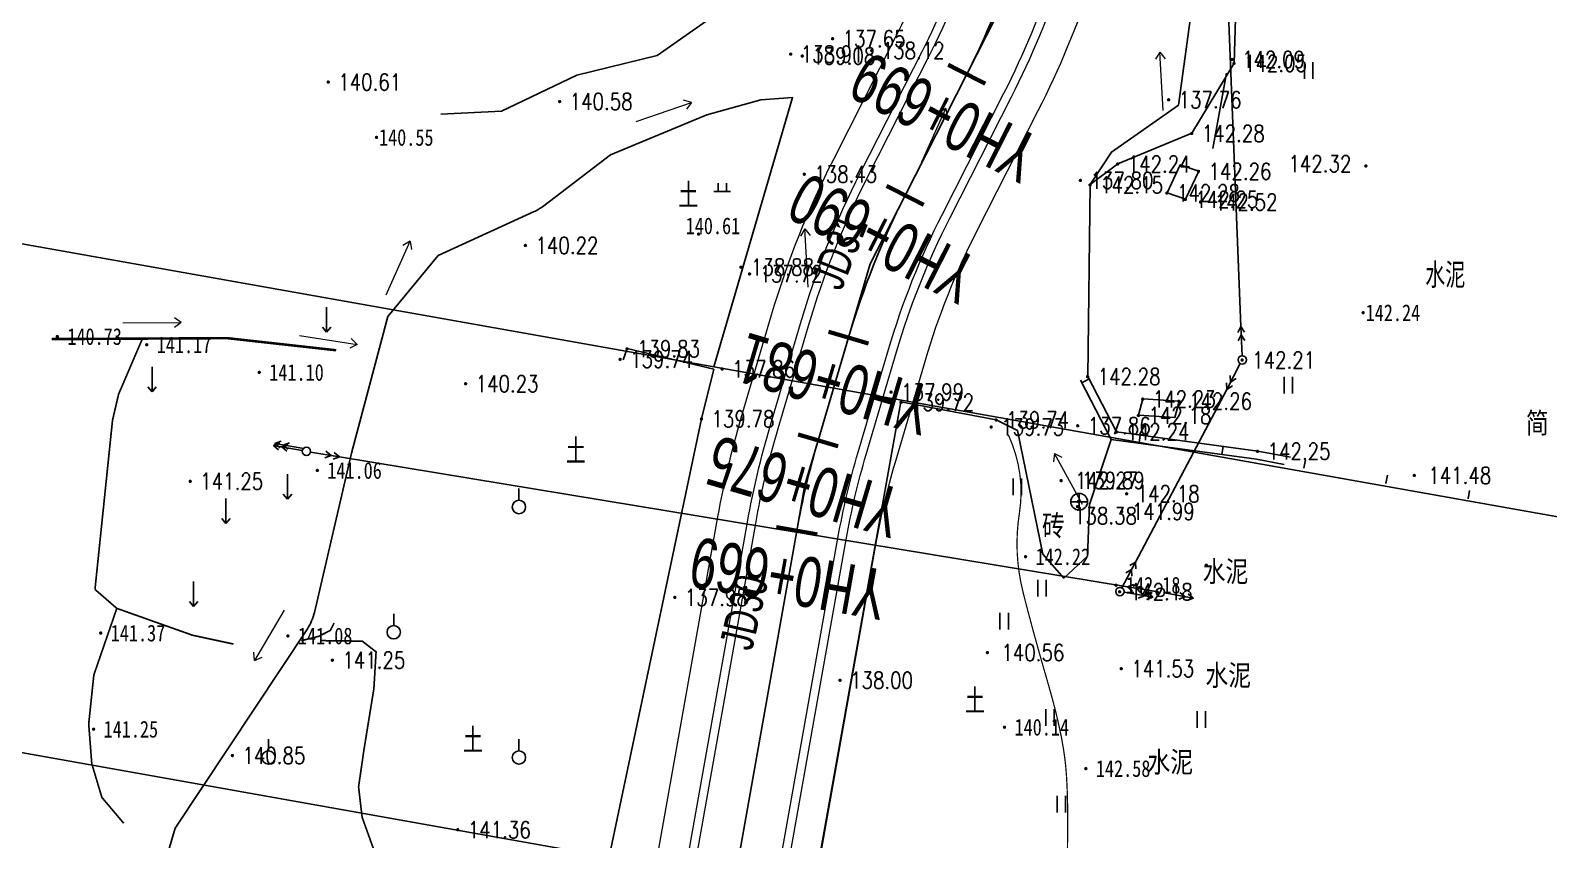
# Model space of a CAD drawing. Extents: x 529262 to 576451, y 2694391 to 2717535.
# Drawn here: x 562879.3 to 562970.2, y 2709711.2 to 2709759.7 of the extents above; entities that cross this region are included whole.
import ezdxf
from ezdxf.enums import TextEntityAlignment as Align
from ezdxf.xclip import XClip

# ---------------------------------------------------------------- set-up
doc = ezdxf.new("R2010")
doc.units = 0
doc.header["$XCLIPFRAME"] = 0
doc.linetypes.add('DASHED', pattern=[19.049999999999997, 12.7, -6.35])
for name, color, linetype in [('COMPONENT', 8, 'Continuous'), ('DGX', 8, 'Continuous'), ('DLSS', 4, 'Continuous'), ('DMTZ', 8, 'Continuous'), ('GCD', 8, 'Continuous'), ('GXYZ', 8, 'Continuous'), ('JMD', 8, 'Continuous'), ('PP-COM', 7, 'Continuous'), ('RD-中线', 40, 'Continuous'), ('RD-红线', 7, 'Continuous'), ('ZBTZ', 8, 'Continuous'), ('交点标注', 3, 'Continuous'), ('桩号标注_YH', 2, 'Continuous'), ('道路中线_04护管挡墙', 7, 'Continuous')]:
    doc.layers.add(name, color=color, linetype=linetype)
doc.layers.add('SXSS', color=5, linetype='Continuous', lineweight=0)
doc.styles.add('EICAD', font='fsdb_e.shx', dxfattribs={"width": 0.707, "height": 2, "bigfont": 'tjhzf.shx'})
doc.styles.add('HZ', font='rs.shx', dxfattribs={"width": 0.8, "bigfont": 'hztxt.shx'})
doc.styles.add('JieTuHzTxt', font='smsim.shx', dxfattribs={"width": 0.7, "bigfont": 'smfs.shx'})
doc.styles.add('宋体', font='', dxfattribs={"width": 0.75})
doc.styles.get('宋体').set_extended_font_data('SimSun')
doc.linetypes.add('10421', pattern='A,2,[150,AAA.SHX,S=0.5,R=0,X=0,Y=0.5],1e-11', length=2.00000000001)
doc.linetypes.add('10422', pattern='A,0.75,[150,AAA.SHX,S=0.5,R=0,X=0,Y=0.5],1.5,[177,AAA.SHX,S=1,R=0,X=0,Y=0.4],0.75', length=3)

# ---------------------------------------------------------------- blocks, each defined once
blk = doc.blocks.new('A$C19FD0107')
at = {"layer": 'RD-中线', "color": 8, "linetype": 'Continuous'}
blk.add_lwpolyline([(-5280.165939964354, 15276.45972772036), (-7574.884956896305, 15234.77455975907, -0.04854962905347584), (-7632.826880350709, 15239.35331920953), (-9762.365544110537, 15617.81237432128)], format="xyb", dxfattribs=at)
at = {"layer": 'RD-红线', "color": 8, "linetype": 'Continuous', "flags": 128}
blk.add_lwpolyline([(-8162.672360666096, 15363.98689791979), (-7932.711358837783, 15323.118504602)], dxfattribs=at)
blk = doc.blocks.new('GC200')
at = {"linetype": 'Continuous', "const_width": 0.2, "flags": 128}
blk.add_lwpolyline([(-0.1, 0, 1), (0.1, 0, 1)], format="xyb", close=True, dxfattribs=at)
blk = doc.blocks.new('gc170')
at = {"color": 8, "linetype": 'Continuous'}
blk.add_circle((0, 0), 0.5, dxfattribs=at)
blk = doc.blocks.new('gc013a')
at = {"linetype": 'Continuous'}
blk.add_line((0.5, 0), (4, 0), dxfattribs=at)
at = {"linetype": 'Continuous', "flags": 128}
for points in [[(2.307212344848719, -0.4000565770862801), (3, 0), (2.307212344848719, 0.4000565770862801)], [(3.307212344848719, -0.4000565770862801), (4, 0), (3.307212344848719, 0.4000565770862801)]]:
    blk.add_lwpolyline(points, dxfattribs=at)
blk = doc.blocks.new('gc086')
at = {"color": 8}
for p, q in [((0, 0), (7, 0)), ((7, 0), (6.180847955711008, 0.573576436351046)), ((7, 0), (6.180847955711008, -0.5735764363510459))]:
    blk.add_line(p, q, dxfattribs=at)
blk = doc.blocks.new('gc121')
at = {"color": 8}
for p, q in [((-0.5, -1), (-0.5, 1)), ((0.5, -1), (0.5, 1))]:
    blk.add_line(p, q, dxfattribs=at)
blk = doc.blocks.new('gc120')
at = {"color": 8}
for p, q in [((0, 0), (0, 3)), ((-0.5, 0.6), (0, 0)), ((0, 0), (0.5, 0.6))]:
    blk.add_line(p, q, dxfattribs=at)
blk = doc.blocks.new('gc119')
at = {"color": 8}
for p, q in [((-1, 0), (1, 0)), ((-0.5, 1), (-0.5, 0)), ((0.5, 1), (0.5, 0))]:
    blk.add_line(p, q, dxfattribs=at)
blk = doc.blocks.new('gc125')
at = {"color": 8}
blk.add_line((0, 0.8), (0, 2.2), dxfattribs=at)
blk.add_circle((0, 0), 0.8, dxfattribs=at)
blk = doc.blocks.new('gcbj0102')
for p, q in [((-1, 0), (1, 0)), ((-8.881784197001252e-16, -1), (-8.881784197001252e-16, 1))]:
    blk.add_line(p, q)
blk.add_circle((0, 0), 1)

msp = doc.modelspace()

# ---------------------------------------------------------------- linework, layer by layer
at = {"layer": 'DGX', "linetype": 'Continuous', "const_width": 0.075, "flags": 128}
msp.add_lwpolyline([(562941.3909640062, 2709710.662986833), (562941.4036249939, 2709711.531310192), (562941.4072921391, 2709712.342457187), (562941.4019654418, 2709713.096427818), (562941.387644902, 2709713.793222084), (562941.3643305198, 2709714.432839987), (562941.3320222951, 2709715.015281525), (562941.2907202278, 2709715.5405467), (562941.2339286138, 2709716.053790855), (562941.1551517488, 2709716.600169335), (562941.0543896328, 2709717.179682142), (562940.9316422658, 2709717.792329274), (562940.7869096476, 2709718.438110731), (562940.6201917786, 2709719.117026514), (562940.4314886584, 2709719.829076623), (562940.2208002874, 2709720.574261058), (562940.003641643, 2709721.325415925), (562939.795527703, 2709722.055377331), (562939.5964584673, 2709722.764145277), (562939.4064339361, 2709723.451719764), (562939.2254541093, 2709724.118100789), (562939.0535189869, 2709724.763288355), (562938.8906285688, 2709725.38728246), (562938.7367828552, 2709725.990083104), (562938.6026481377, 2709726.582577474), (562938.4988907082, 2709727.175652756), (562938.4255105664, 2709727.769308948), (562938.3825077127, 2709728.363546052), (562938.3698821467, 2709728.958364067), (562938.3876338686, 2709729.553762992), (562938.4357628784, 2709730.149742829), (562938.514269176, 2709730.746303577), (562938.585919558, 2709731.341731023), (562938.6134808207, 2709731.934310952), (562938.5969529639, 2709732.524043364), (562938.5363359879, 2709733.11092826), (562938.4316298924, 2709733.694965639), (562938.2828346777, 2709734.276155502), (562938.0899503436, 2709734.854497848), (562937.8529768902, 2709735.429992678)], dxfattribs=at)
at = {"layer": 'DMTZ', "linetype": '10421', "flags": 128}
for points in [[(562942.7476518778, 2709750.41338634), (562944.0329755638, 2709752.35836809), (562948.0343644858, 2709755.180728812), (562949.3846227027, 2709764.973258066), (562947.5466272149, 2709774.797616151), (562944.706294605, 2709780.970727671), (562949.4115797424, 2709802.79199328), (562949.2035421734, 2709813.163575003), (562952.9753014162, 2709826.333967596), (562955.1466398342, 2709836.789297683), (562953.5372220542, 2709849.160053465), (562944.6612874328, 2709881.7161453)], [(562942.7476518778, 2709750.41338634), (562944.409, 2709751.664), (562948.845, 2709753.492), (562951.375, 2709757.691), (562951.5873496911, 2709765.03523827), (562950.103, 2709774.322), (562947.8126352106, 2709781.144125744), (562952.418, 2709802.502), (562952.212, 2709812.772), (562955.89, 2709825.615), (562958.1868391514, 2709836.674635516), (562956.4744988444, 2709849.836503129), (562950.754, 2709866.908)], [(562942.609, 2709738.931), (562942.7476518778, 2709750.41338634)], [(562937.132, 2709736.339), (562938.4036132556, 2709735.685378921), (562939.9225299502, 2709728.293897599), (562941.165580753, 2709726.849247559), (562942.5842736034, 2709728.158884741), (562942.712411412, 2709731.255445387), (562944.0110207155, 2709735.157699173)]]:
    msp.add_lwpolyline(points, dxfattribs=at)
at = {"layer": 'DMTZ', "linetype": '10421'}
msp.add_lwpolyline([(562916.9936842546, 2709782.498847544), (562918.6512096684, 2709782.035082808), (562919.2199705417, 2709765.513377042), (562919.7572504448, 2709760.209174126), (562916.8163236134, 2709758.152045408), (562912.0128144324, 2709756.976545376), (562907.5034031585, 2709754.821458322), (562903.866759655, 2709754.627647329)], dxfattribs=at)
at = {"layer": 'DMTZ', "linetype": '10421', "elevation": 139.164}
msp.add_lwpolyline([(562950.0880161637, 2709752.568038125), (562950.9106494416, 2709757.090038124)], dxfattribs=at)
at = {"layer": 'DMTZ', "linetype": '10421'}
msp.add_lwpolyline([(562909.046, 2709680.6), (562896.8660930812, 2709682.396769651), (562893.0409216213, 2709684.012985004), (562888.9966497782, 2709693.173245685), (562887.3136286639, 2709698.606667005), (562886.2016041761, 2709705.891233198), (562887.9628682011, 2709711.875116342), (562895.8840883861, 2709723.815258215, 0.08969424013149743), (562896.3065988859, 2709724.795847523), (562898.519060154, 2709734.334108064), (562900.6931633034, 2709742.512936066), (562903.7147896717, 2709746.179341666), (562909.4559807297, 2709748.798386273, 0.05623328806328825), (562910.0328222268, 2709749.144423799), (562914.0285882335, 2709752.198966376), (562919.8091321149, 2709754.598341412), (562923.030200464, 2709755.483482377), (562924.9365993639, 2709755.626333475), (562920.2239292422, 2709739.500430756)], format="xyb", dxfattribs=at)
at = {"layer": 'DMTZ', "linetype": '10422', "flags": 128}
for points in [[(562914.7967439365, 2709739.925016977), (562915.034, 2709740.595), (562920.214, 2709739.36), (562919.49, 2709736.396), (562913.2009999999, 2709706.567)], [(562925.4954946556, 2709704.40971151), (562925.821, 2709706.113), (562931.4196961627, 2709737.410213881), (562937.132, 2709736.339), (562937.132, 2709736.339)]]:
    msp.add_lwpolyline(points, dxfattribs=at)
at = {"layer": 'GXYZ', "linetype": 'Continuous'}
for p, q in [((562950.200251945, 2709781.63600705), (562951.7791015949, 2709741.915044023)), ((562950.9244533249, 2709738.148151089), (562945.465551117, 2709727.81297261)), ((562944.9843250023, 2709726.330600188), (562897.797973881, 2709734.115476061))]:
    msp.add_line(p, q, dxfattribs=at)
at = {"layer": 'JMD', "linetype": 'Continuous'}
for p, q in [((562942.6856630933, 2709738.783847724), (562942.2422323298, 2709738.552830067)), ((562945.7520547027, 2709735.423949545), (562945.6842181551, 2709734.928572716)), ((562950.7058229937, 2709734.745584069), (562950.637986446, 2709734.25020724)), ((562955.6373673978, 2709733.92960229), (562955.545823751, 2709733.43805396)), ((562960.5528506979, 2709733.014165822), (562960.4613070511, 2709732.522617492)), ((562965.468333998, 2709732.098729354), (562965.3767903512, 2709731.607181024)), ((562939.8866494417, 2709728.369038125), (562939.8297271862, 2709728.6124716)), ((562944.0186494417, 2709715.384038124), (562944.0085071761, 2709715.13424394))]:
    msp.add_line(p, q, dxfattribs=at)
at = {"layer": 'JMD', "linetype": 'Continuous', "flags": 128}
for points in [[(562949.248, 2709751.224), (562948.459, 2709749.544), (562947.359, 2709749.929), (562948.148, 2709751.609)], [(562945.653, 2709736.606), (562945.91, 2709737.584), (562948.082, 2709737.456), (562947.8250000001, 2709736.478)]]:
    msp.add_lwpolyline(points, close=True, dxfattribs=at)
for points in [[(562954.7375736148, 2709734.097175648), (562952.784, 2709734.461), (562944.335, 2709735.618), (562942.609, 2709738.931)], [(562954.3640728793, 2709733.658137678), (562952.7042639203, 2709733.967252684), (562944.0110207155, 2709735.157699173), (562942.1655692365, 2709738.699982343)]]:
    msp.add_lwpolyline(points, dxfattribs=at)
at = {"layer": 'SXSS', "linetype": 'Continuous', "lineweight": 53, "const_width": 0.15, "flags": 128}
msp.add_lwpolyline([(562880.5687853205, 2709741.164362727), (562891.0921102897, 2709741.219986204), (562897.6066566999, 2709740.496564957)], dxfattribs=at)
at = {"layer": 'ZBTZ', "linetype": 'Continuous', "const_width": 0.1, "flags": 128}
for points in [[(562885.9886494417, 2709741.151038125), (562884.5806494417, 2709737.867038125), (562884.2163246077, 2709736.304941317), (562883.1656494417, 2709726.174038125)], [(562883.1656494417, 2709726.174038125), (562884.4736494417, 2709725.039038124), (562889.0056494417, 2709723.430038125), (562891.4643500932, 2709722.901226676)], [(562884.4736494417, 2709725.039038124), (562883.098275639, 2709721.052723897), (562882.7906494417, 2709718.120038125), (562882.9736647173, 2709715.743786955), (562883.5776494417, 2709713.720038124), (562884.8860037067, 2709712.171126716)], [(562895.5176992969, 2709723.102383122), (562896.5738055825, 2709723.368397344), (562897.2636494417, 2709723.721038125), (562897.4826494417, 2709724.160038124)], [(562887.3873834739, 2709709.857580265), (562888.4906494417, 2709709.073038124), (562891.3266083079, 2709708.309993444), (562894.0526494418, 2709707.957038125), (562896.4254036385, 2709707.952214429), (562900.3086494417, 2709708.427038125), (562900.1181683335, 2709709.868061167), (562899.1603273423, 2709712.52990241), (562898.9486494417, 2709714.347038125), (562899.2708225562, 2709716.573116513), (562899.8656494417, 2709720.236038125), (562899.9966494417, 2709722.433038125), (562899.1682236481, 2709723.075405249), (562896.7306494417, 2709723.108038125)]]:
    msp.add_lwpolyline(points, dxfattribs=at)
at = {"layer": '交点标注', "linetype": 'DASHED'}
for p, q in [((562935.3630529633, 2709757.023720109), (562938.8639789651, 2709763.90303474)), ((562929.5839094075, 2709745.667711215), (562931.6722743035, 2709749.771345275)), ((562928.2801127712, 2709741.251695502), (562929.5839094075, 2709745.667711215)), ((562925.6749796442, 2709732.427996695), (562926.4636423177, 2709735.09923135)), ((562925.1878753469, 2709729.685696056), (562925.6749796442, 2709732.427996695))]:
    msp.add_line(p, q, dxfattribs=at)
at = {"layer": '桩号标注_YH', "const_width": 0.25}
for points in [[(562934.2490158945, 2709757.590660503), (562936.4770900321, 2709756.456779716)], [(562930.5582372348, 2709750.338285669), (562932.7863113724, 2709749.204404882)], [(562927.0812716645, 2709741.605644652), (562929.4789538786, 2709740.897746354)], [(562925.2648012106, 2709735.453180499), (562927.6624834248, 2709734.745282202)], [(562923.9571400654, 2709729.904306822), (562926.4186106281, 2709729.467085289)]]:
    msp.add_lwpolyline(points, dxfattribs=at)
at = {"layer": '道路中线_04护管挡墙', "color": 8, "lineweight": 0}
for points in [[(562913.6839536919, 2709623.628851299), (562911.1895359388, 2709647.084582118, -0.1147846690160197), (562913.8224113641, 2709668.44843381), (562918.1104987457, 2709680.152427273, 0.04387757647927145), (562920.5057785258, 2709689.031606176), (562927.6493459095, 2709729.248474522, -0.0278306862608723), (562928.861324532, 2709734.391333053), (562930.6777949857, 2709740.543797205, -0.04594742315543261), (562933.9003484412, 2709748.637464489), (562937.5911271009, 2709755.889839323, 0.07673451960091723), (562942.5936176289, 2709771.10867476), (562948.8916238825, 2709809.069748248, 0.01154170816731422), (562949.2329818581, 2709811.469022353), (562951.5514702167, 2709830.985111705, 0.1053914933520795), (562949.545677693, 2709852.782101723), (562945.2809624667, 2709866.48278311, -0.0618237505870964), (562943.2057957774, 2709877.999097033), (562941.9088674132, 2709901.646223111, -0.04006812266621762)], [(562914.1811500941, 2709623.681726033), (562911.6867323411, 2709647.137456852, -0.1147846690167711), (562914.2918932883, 2709668.276425895), (562918.5799806699, 2709679.980419358, 0.04387757647779508), (562920.9980726384, 2709688.94416187), (562928.141640022, 2709729.161030215, -0.02783068626150831), (562929.3408609749, 2709734.249753394), (562931.1573314285, 2709740.402217546, -0.04594742315478707), (562934.3459632688, 2709748.410688332), (562938.0367419284, 2709755.663063166, 0.07673451959898005), (562943.0868752234, 2709771.026839893), (562949.3848814769, 2709808.987913381, 0.01154170816866193), (562949.7294904809, 2709811.410037715), (562952.0479788395, 2709830.926127068, 0.1053914933522432), (562950.0230835299, 2709852.930707466), (562945.7583683035, 2709866.631388854, -0.06182375058599457), (562943.7050454741, 2709878.026478419), (562942.4081171099, 2709901.673604497, -0.04006812266589552)], [(562915.9710571425, 2709623.872075076), (562913.4766393894, 2709647.327805895, -0.1147846690175685), (562915.9820282153, 2709667.657197401), (562920.2701155968, 2709679.361190863, 0.04387757647770987), (562922.7703314435, 2709688.629362366), (562929.9138988272, 2709728.846230711, -0.02783068626122411), (562931.0671921691, 2709733.740066619), (562932.8836626227, 2709739.892530771, -0.04594742315383755), (562935.9501766479, 2709747.594294166), (562939.6409553075, 2709754.846669, 0.07673451959949092), (562944.8626025633, 2709770.73223437), (562951.1606088169, 2709808.693307858, 0.01154170816932652), (562951.5169215229, 2709811.197693019), (562953.8354098815, 2709830.713782371, 0.1053914933518722), (562951.7417445426, 2709853.465688142), (562947.4770293161, 2709867.16636953, -0.06182375058716198), (562945.5023443823, 2709878.125051409), (562944.2054160181, 2709901.772177487, -0.04006812266729685)], [(562906.424886218, 2709622.85688018), (562903.9304684649, 2709646.312610998, -0.1147846690146746), (562906.9679752714, 2709670.959749372), (562911.256062653, 2709682.663742835, 0.04387757647579795), (562913.3182844827, 2709690.308293052), (562920.4618518663, 2709730.525161399, -0.02783068625976073), (562921.8600924665, 2709736.458396082), (562923.6765629203, 2709742.610860235, -0.04594742314997233), (562927.3943719594, 2709751.948396385), (562931.085150619, 2709759.200771219, 0.07673451959837714), (562935.39205675, 2709772.303463824), (562941.6900630035, 2709810.264537313, 0.01154170816356052), (562941.9839559654, 2709812.330198065), (562944.3024443239, 2709831.846287418, 0.1053914933505346), (562942.575552475, 2709850.612457871), (562938.3108372488, 2709864.313139257, -0.06182375058351769), (562935.9167502051, 2709877.599328794), (562934.6198218409, 2709901.246454872, -0.04006812266374111)], [(562908.2147932664, 2709623.047229223), (562905.7203755132, 2709646.502960041, -0.1147846690153533), (562908.6581101984, 2709670.340520877), (562912.94619758, 2709682.04451434, 0.04387757647577507), (562915.0905432878, 2709689.993493548), (562922.2341106714, 2709730.210361895, -0.027830686259459), (562923.5864236607, 2709735.948709307), (562925.4028941146, 2709742.10117346, -0.04594742315125712), (562928.9985853385, 2709751.132002219), (562932.6893639981, 2709758.384377053, 0.07673451959919271), (562937.16778409, 2709772.008858302), (562943.4657903435, 2709809.96993179, 0.01154170816453077), (562943.7713870074, 2709812.117853369), (562946.089875366, 2709831.633942721, 0.1053914933501675), (562944.2942134877, 2709851.147438546), (562940.0294982614, 2709864.848119934, -0.06182375058433066), (562937.7140491133, 2709877.697901784), (562936.4171207491, 2709901.345027862, -0.04006812266486304)], [(562908.7119896687, 2709623.100103957), (562906.2175719155, 2709646.555834775, -0.1147846690160196), (562909.1275921225, 2709670.168512962), (562913.4156795042, 2709681.872506425, 0.04387757647654451), (562915.5828374004, 2709689.906049242), (562922.726404784, 2709730.122917588, -0.02783068625988747), (562924.0659601035, 2709735.807129648), (562925.8824305574, 2709741.959593801, -0.04594742315271266), (562929.444200166, 2709750.905226062), (562933.1349788257, 2709758.157600896, 0.07673451959922438), (562937.6610416844, 2709771.927023434), (562943.9590479379, 2709809.888096923, 0.01154170816615017), (562944.2678956302, 2709812.058868731), (562946.5863839887, 2709831.574958084, 0.1053914933503702), (562944.7716193245, 2709851.29604429), (562940.5069040982, 2709864.996725677, -0.06182375058562482), (562938.2132988101, 2709877.725283171), (562936.9163704459, 2709901.372409248, -0.04006812266456179)]]:
    msp.add_lwpolyline(points, format="xyb", dxfattribs=at)
at = {"layer": '道路中线_04护管挡墙', "color": 1}
msp.add_lwpolyline([(562911.1979716802, 2709623.364477628), (562908.7035539271, 2709646.820208447, -0.1147846690148178), (562911.4750017433, 2709669.308473386), (562915.7630891249, 2709681.012466849, 0.0438775764780524), (562918.0443079631, 2709689.468827709), (562925.1878753467, 2709729.685696055, -0.02783068626028835), (562926.4636423177, 2709735.09923135), (562928.2801127716, 2709741.251695503, -0.04594742315411297), (562931.6722743036, 2709749.771345275), (562935.3630529633, 2709757.023720109, 0.07673451960011311), (562940.1273296566, 2709771.517849097), (562946.4253359102, 2709809.478922585, 0.0115417081667613), (562946.7504387441, 2709811.763945542), (562949.0689271027, 2709831.280034895, 0.1053914933512676), (562947.1586485087, 2709852.039073006), (562942.8939332825, 2709865.739754394, -0.06182375058753495), (562940.7095472937, 2709877.862190102), (562939.4126189295, 2709901.509316179, -0.04006812266534829)], format="xyb", dxfattribs=at)

# ---------------------------------------------------------------- block references
at = {"layer": 'COMPONENT', "linetype": 'Continuous', "xscale": 0.5, "yscale": 0.5}
msp.add_blockref('gcbj0102', (562942.0921223747, 2709731.426285311), dxfattribs=at)
at = {"layer": 'GCD', "linetype": 'Continuous'}
ref = msp.add_blockref('GC200', (562927.3278508905, 2709759.14888246, 137.65), dxfattribs=dict(at, xscale=0.5, yscale=0.5, zscale=0.5))
ref.add_attrib('height', '137.65', dxfattribs={"linetype": 'Continuous', "height": 1, "style": 'HZ', "width": 0.8}).set_placement((562927.9278508904, 2709759.14888246, 137.65), align=Align.MIDDLE_LEFT)
ref = msp.add_blockref('GC200', (562929.6696494417, 2709758.439038124, 138.123), dxfattribs=dict(at, xscale=0.5, yscale=0.5, zscale=0.5))
ref.add_attrib('height', '138.12', dxfattribs={"linetype": 'Continuous', "height": 1, "style": 'HZ', "width": 0.8}).set_placement((562930.2696494417, 2709758.439038124, 138.123), align=Align.MIDDLE_LEFT)
at = {"layer": 'GCD', "color": 3, "linetype": 'Continuous'}
ref = msp.add_blockref('GC200', (562924.8206552576, 2709758.22718991, 138.914), dxfattribs=dict(at, xscale=0.5, yscale=0.5, zscale=0.5))
ref.add_attrib('height', '138.91', dxfattribs={"linetype": 'Continuous', "height": 1, "style": 'HZ', "width": 0.8}).set_placement((562925.4206552575, 2709758.22718991, 138.914), align=Align.MIDDLE_LEFT)
ref = msp.add_blockref('GC200', (562925.5126552576, 2709758.11518991, 139.079), dxfattribs=dict(at, xscale=0.5, yscale=0.5, zscale=0.5))
ref.add_attrib('height', '139.08', dxfattribs={"linetype": 'Continuous', "height": 1, "style": 'HZ', "width": 0.8}).set_placement((562926.1126552576, 2709758.11518991, 139.079), align=Align.MIDDLE_LEFT)
ref = msp.add_blockref('GC200', (562951.2446552576, 2709757.90718991, 142.088), dxfattribs=dict(at, xscale=0.5, yscale=0.5, zscale=0.5))
ref.add_attrib('height', '142.09', dxfattribs={"linetype": 'Continuous', "height": 1, "style": 'HZ', "width": 0.8}).set_placement((562951.8446552575, 2709757.90718991, 142.088), align=Align.MIDDLE_LEFT)
ref = msp.add_blockref('GC200', (562951.3626552576, 2709757.67518991, 142.045), dxfattribs=dict(at, xscale=0.5, yscale=0.5, zscale=0.5))
ref.add_attrib('height', '142.05', dxfattribs={"linetype": 'Continuous', "height": 1, "style": 'HZ', "width": 0.8}).set_placement((562951.9626552576, 2709757.67518991, 142.045), align=Align.MIDDLE_LEFT)
at = {"layer": 'GCD', "linetype": 'Continuous'}
ref = msp.add_blockref('GC200', (562897.1308136268, 2709756.553267495, 140.611), dxfattribs=dict(at, xscale=0.5, yscale=0.5, zscale=0.5))
ref.add_attrib('height', '140.61', dxfattribs={"linetype": 'Continuous', "height": 1, "style": 'HZ', "width": 0.8}).set_placement((562897.7308136268, 2709756.553267495, 140.611), align=Align.MIDDLE_LEFT)
ref = msp.add_blockref('GC200', (562910.9856131164, 2709755.389405948, 140.582), dxfattribs=dict(at, xscale=0.5, yscale=0.5, zscale=0.5))
ref.add_attrib('height', '140.58', dxfattribs={"linetype": 'Continuous', "height": 1, "style": 'HZ', "width": 0.8}).set_placement((562911.5856131164, 2709755.389405948, 140.582), align=Align.MIDDLE_LEFT)
ref = msp.add_blockref('GC200', (562947.4472629536, 2709755.493845479, 137.76), dxfattribs=dict(at, xscale=0.5, yscale=0.5, zscale=0.5))
ref.add_attrib('height', '137.76', dxfattribs={"linetype": 'Continuous', "height": 1, "style": 'HZ', "width": 0.8}).set_placement((562948.0472629536, 2709755.493845479, 137.76), align=Align.MIDDLE_LEFT)
ref = msp.add_blockref('GC200', (562900.0210012957, 2709753.242688873, 140.55), dxfattribs=dict(at, xscale=0.5, yscale=0.5, zscale=0.5))
ref.add_attrib('height', '140.55', dxfattribs={"linetype": 'Continuous', "height": 1, "style": '宋体', "width": 0.8}).set_placement((562900.1710012957, 2709753.242688873, 140.55), align=Align.MIDDLE_LEFT)
at = {"layer": 'GCD', "color": 3, "linetype": 'Continuous'}
ref = msp.add_blockref('GC200', (562948.8326552575, 2709753.47618991, 142.275), dxfattribs=dict(at, xscale=0.5, yscale=0.5, zscale=0.5))
ref.add_attrib('height', '142.28', dxfattribs={"linetype": 'Continuous', "height": 1, "style": 'HZ', "width": 0.8}).set_placement((562949.4326552575, 2709753.47618991, 142.275), align=Align.MIDDLE_LEFT)
ref = msp.add_blockref('GC200', (562944.3966552576, 2709751.64818991, 142.235), dxfattribs=dict(at, xscale=0.5, yscale=0.5, zscale=0.5))
ref.add_attrib('height', '142.24', dxfattribs={"linetype": 'Continuous', "height": 1, "style": 'HZ', "width": 0.8}).set_placement((562944.9966552575, 2709751.64818991, 142.235), align=Align.MIDDLE_LEFT)
ref = msp.add_blockref('GC200', (562949.2356552576, 2709751.20818991, 142.264), dxfattribs=dict(at, xscale=0.5, yscale=0.5, zscale=0.5))
ref.add_attrib('height', '142.26', dxfattribs={"linetype": 'Continuous', "height": 1, "style": 'HZ', "width": 0.8}).set_placement((562949.8356552576, 2709751.20818991, 142.264), align=Align.MIDDLE_LEFT)
at = {"layer": 'GCD', "linetype": 'Continuous', "xscale": 0.5, "yscale": 0.5}
for p in [(562959.2586494418, 2709751.531038125, 142.322), (562949.3596494417, 2709749.368038124, 142.522), (562941.0126494417, 2709732.692038124, 142.27), (562949.7016494417, 2709727.624038124, 142.252), (562936.5986494417, 2709722.389038125, 140.556)]:
    msp.add_blockref('GC200', p, dxfattribs=at)
at = {"layer": 'GCD', "color": 3, "linetype": 'Continuous'}
ref = msp.add_blockref('GC200', (562925.6326552576, 2709751.03718991, 138.425), dxfattribs=dict(at, xscale=0.5, yscale=0.5, zscale=0.5))
ref.add_attrib('height', '138.43', dxfattribs={"linetype": 'Continuous', "height": 1, "style": 'HZ', "width": 0.8}).set_placement((562926.2326552576, 2709751.03718991, 138.425), align=Align.MIDDLE_LEFT)
at = {"layer": 'GCD', "linetype": 'Continuous'}
ref = msp.add_blockref('GC200', (562942.167177498, 2709750.665970784, 137.8), dxfattribs=dict(at, xscale=0.5, yscale=0.5, zscale=0.5))
ref.add_attrib('height', '137.80', dxfattribs={"linetype": 'Continuous', "height": 1, "style": 'HZ', "width": 0.8}).set_placement((562942.767177498, 2709750.665970784, 137.8), align=Align.MIDDLE_LEFT)
at = {"layer": 'GCD', "color": 3, "linetype": 'Continuous'}
ref = msp.add_blockref('GC200', (562942.7448318256, 2709750.393709267, 142.148), dxfattribs=dict(at, xscale=0.5, yscale=0.5, zscale=0.5))
ref.add_attrib('height', '142.15', dxfattribs={"linetype": 'Continuous', "height": 1, "style": 'HZ', "width": 0.8}).set_placement((562943.3448318256, 2709750.393709267, 142.148), align=Align.MIDDLE_LEFT)
ref = msp.add_blockref('GC200', (562947.3466552576, 2709749.91318991, 142.278), dxfattribs=dict(at, xscale=0.5, yscale=0.5, zscale=0.5))
ref.add_attrib('height', '142.28', dxfattribs={"linetype": 'Continuous', "height": 1, "style": 'HZ', "width": 0.8}).set_placement((562947.9466552576, 2709749.91318991, 142.278), align=Align.MIDDLE_LEFT)
ref = msp.add_blockref('GC200', (562948.4466552576, 2709749.528189911, 142.252), dxfattribs=dict(at, xscale=0.5, yscale=0.5, zscale=0.5))
ref.add_attrib('height', '142.25', dxfattribs={"linetype": 'Continuous', "height": 1, "style": 'HZ', "width": 0.8}).set_placement((562949.0466552576, 2709749.528189911, 142.252), align=Align.MIDDLE_LEFT)
at = {"layer": 'GCD', "linetype": 'Continuous'}
ref = msp.add_blockref('GC200', (562919.3048535126, 2709747.449648099, 140.61), dxfattribs=dict(at, xscale=0.5, yscale=0.5, zscale=0.5))
ref.add_attrib('height', '140.61', dxfattribs={"linetype": 'Continuous', "height": 1, "style": '宋体', "width": 0.8}).set_placement((562918.5326573759, 2709747.947527218, 140.61), align=Align.MIDDLE_LEFT)
at = {"layer": 'GCD', "color": 3, "linetype": 'Continuous'}
ref = msp.add_blockref('GC200', (562908.9386552576, 2709746.77018991, 140.216), dxfattribs=dict(at, xscale=0.5, yscale=0.5, zscale=0.5))
ref.add_attrib('height', '140.22', dxfattribs={"linetype": 'Continuous', "height": 1, "style": 'HZ', "width": 0.8}).set_placement((562909.5386552576, 2709746.77018991, 140.216), align=Align.MIDDLE_LEFT)
ref = msp.add_blockref('GC200', (562921.8456019891, 2709745.468200009, 138.875), dxfattribs=dict(at, xscale=0.5, yscale=0.5, zscale=0.5))
ref.add_attrib('height', '138.88', dxfattribs={"linetype": 'Continuous', "height": 1, "style": 'HZ', "width": 0.8}).set_placement((562922.445601989, 2709745.468200009, 138.875), align=Align.MIDDLE_LEFT)
at = {"layer": 'GCD', "linetype": 'Continuous'}
ref = msp.add_blockref('GC200', (562922.357984801, 2709745.065757108, 137.72), dxfattribs=dict(at, xscale=0.5, yscale=0.5, zscale=0.5))
ref.add_attrib('height', '137.72', dxfattribs={"linetype": 'Continuous', "height": 1, "style": 'HZ', "width": 0.8}).set_placement((562922.957984801, 2709745.065757108, 137.72), align=Align.MIDDLE_LEFT)
ref = msp.add_blockref('GC200', (562959.095352074, 2709742.744066101, 142.24), dxfattribs=dict(at, xscale=0.5, yscale=0.5, zscale=0.5))
ref.add_attrib('height', '142.24', dxfattribs={"linetype": 'Continuous', "height": 1, "style": '宋体', "width": 0.8}).set_placement((562959.245352074, 2709742.744066101, 142.24), align=Align.MIDDLE_LEFT)
ref = msp.add_blockref('GC200', (562880.9106494416, 2709741.317038124, 140.73), dxfattribs=dict(at, xscale=0.5, yscale=0.5, zscale=0.5))
ref.add_attrib('height', '140.73', dxfattribs={"linetype": 'Continuous', "height": 1, "style": '宋体', "width": 0.8}).set_placement((562881.5106494416, 2709741.317038124, 140.73), align=Align.MIDDLE_LEFT)
ref = msp.add_blockref('GC200', (562886.2646494417, 2709740.825038124, 141.17), dxfattribs=dict(at, xscale=0.5, yscale=0.5, zscale=0.5))
ref.add_attrib('height', '141.17', dxfattribs={"linetype": 'Continuous', "height": 1, "style": '宋体', "width": 0.8}).set_placement((562886.8646494417, 2709740.825038124, 141.17), align=Align.MIDDLE_LEFT)
at = {"layer": 'GCD', "color": 3, "linetype": 'Continuous'}
ref = msp.add_blockref('GC200', (562915.0216552576, 2709740.579189911, 139.831), dxfattribs=dict(at, xscale=0.5, yscale=0.5, zscale=0.5))
ref.add_attrib('height', '139.83', dxfattribs={"linetype": 'Continuous', "height": 1, "style": 'HZ', "width": 0.8}).set_placement((562915.6216552575, 2709740.579189911, 139.831), align=Align.MIDDLE_LEFT)
ref = msp.add_blockref('GC200', (562914.6066552575, 2709739.95218991, 139.742), dxfattribs=dict(at, xscale=0.5, yscale=0.5, zscale=0.5))
ref.add_attrib('height', '139.74', dxfattribs={"linetype": 'Continuous', "height": 1, "style": 'HZ', "width": 0.8}).set_placement((562915.2066552575, 2709739.95218991, 139.742), align=Align.MIDDLE_LEFT)
at = {"layer": 'GCD', "linetype": 'Continuous'}
ref = msp.add_blockref('GC200', (562920.7145460644, 2709739.373303432, 137.86), dxfattribs=dict(at, xscale=0.5, yscale=0.5, zscale=0.5))
ref.add_attrib('height', '137.86', dxfattribs={"linetype": 'Continuous', "height": 1, "style": 'HZ', "width": 0.8}).set_placement((562921.3145460644, 2709739.373303432, 137.86), align=Align.MIDDLE_LEFT)
at = {"layer": 'GCD', "color": 3, "linetype": 'Continuous'}
ref = msp.add_blockref('GC200', (562951.8516552575, 2709739.90818991, 142.209), dxfattribs=dict(at, xscale=0.5, yscale=0.5, zscale=0.5))
ref.add_attrib('height', '142.21', dxfattribs={"linetype": 'Continuous', "height": 1, "style": 'HZ', "width": 0.8}).set_placement((562952.4516552575, 2709739.90818991, 142.209), align=Align.MIDDLE_LEFT)
at = {"layer": 'GCD', "linetype": 'Continuous'}
ref = msp.add_blockref('GC200', (562893.0016494417, 2709739.171038124, 141.098), dxfattribs=dict(at, xscale=0.5, yscale=0.5, zscale=0.5))
ref.add_attrib('height', '141.10', dxfattribs={"linetype": 'Continuous', "height": 1, "style": '宋体', "width": 0.8}).set_placement((562893.6016494416, 2709739.171038124, 141.098), align=Align.MIDDLE_LEFT)
at = {"layer": 'GCD', "color": 3, "linetype": 'Continuous'}
ref = msp.add_blockref('GC200', (562905.3566552575, 2709738.49018991, 140.227), dxfattribs=dict(at, xscale=0.5, yscale=0.5, zscale=0.5))
ref.add_attrib('height', '140.23', dxfattribs={"linetype": 'Continuous', "height": 1, "style": 'HZ', "width": 0.8}).set_placement((562905.9566552575, 2709738.49018991, 140.227), align=Align.MIDDLE_LEFT)
ref = msp.add_blockref('GC200', (562942.5966552576, 2709738.91518991, 142.282), dxfattribs=dict(at, xscale=0.5, yscale=0.5, zscale=0.5))
ref.add_attrib('height', '142.28', dxfattribs={"linetype": 'Continuous', "height": 1, "style": 'HZ', "width": 0.8}).set_placement((562943.1966552576, 2709738.91518991, 142.282), align=Align.MIDDLE_LEFT)
ref = msp.add_blockref('GC200', (562930.8303105186, 2709737.989199397, 137.99), dxfattribs=dict(at, xscale=0.5, yscale=0.5, zscale=0.5))
ref.add_attrib('height', '137.99', dxfattribs={"linetype": 'Continuous', "height": 1, "style": 'HZ', "width": 0.8}).set_placement((562931.4303105186, 2709737.989199397, 137.99), align=Align.MIDDLE_LEFT)
ref = msp.add_blockref('GC200', (562945.8976552576, 2709737.56818991, 142.23), dxfattribs=dict(at, xscale=0.5, yscale=0.5, zscale=0.5))
ref.add_attrib('height', '142.23', dxfattribs={"linetype": 'Continuous', "height": 1, "style": 'HZ', "width": 0.8}).set_placement((562946.4976552576, 2709737.56818991, 142.23), align=Align.MIDDLE_LEFT)
ref = msp.add_blockref('GC200', (562931.4286552576, 2709737.37618991, 139.718), dxfattribs=dict(at, xscale=0.5, yscale=0.5, zscale=0.5))
ref.add_attrib('height', '139.72', dxfattribs={"linetype": 'Continuous', "height": 1, "style": 'HZ', "width": 0.8}).set_placement((562932.0286552575, 2709737.37618991, 139.718), align=Align.MIDDLE_LEFT)
ref = msp.add_blockref('GC200', (562945.6406552576, 2709736.59018991, 142.184), dxfattribs=dict(at, xscale=0.5, yscale=0.5, zscale=0.5))
ref.add_attrib('height', '142.18', dxfattribs={"linetype": 'Continuous', "height": 1, "style": 'HZ', "width": 0.8}).set_placement((562946.2406552576, 2709736.59018991, 142.184), align=Align.MIDDLE_LEFT)
ref = msp.add_blockref('GC200', (562948.0696552576, 2709737.44018991, 142.257), dxfattribs=dict(at, xscale=0.5, yscale=0.5, zscale=0.5))
ref.add_attrib('height', '142.26', dxfattribs={"linetype": 'Continuous', "height": 1, "style": 'HZ', "width": 0.8}).set_placement((562948.6696552576, 2709737.44018991, 142.257), align=Align.MIDDLE_LEFT)
ref = msp.add_blockref('GC200', (562919.4776552576, 2709736.380189911, 139.783), dxfattribs=dict(at, xscale=0.5, yscale=0.5, zscale=0.5))
ref.add_attrib('height', '139.78', dxfattribs={"linetype": 'Continuous', "height": 1, "style": 'HZ', "width": 0.8}).set_placement((562920.0776552575, 2709736.380189911, 139.783), align=Align.MIDDLE_LEFT)
ref = msp.add_blockref('GC200', (562936.8236552576, 2709735.89618991, 139.728), dxfattribs=dict(at, xscale=0.5, yscale=0.5, zscale=0.5))
ref.add_attrib('height', '139.73', dxfattribs={"linetype": 'Continuous', "height": 1, "style": 'HZ', "width": 0.8}).set_placement((562937.4236552576, 2709735.89618991, 139.728), align=Align.MIDDLE_LEFT)
ref = msp.add_blockref('GC200', (562937.1196552576, 2709736.323189911, 139.735), dxfattribs=dict(at, xscale=0.5, yscale=0.5, zscale=0.5))
ref.add_attrib('height', '139.74', dxfattribs={"linetype": 'Continuous', "height": 1, "style": 'HZ', "width": 0.8}).set_placement((562937.7196552575, 2709736.323189911, 139.735), align=Align.MIDDLE_LEFT)
at = {"layer": 'GCD', "linetype": 'Continuous'}
ref = msp.add_blockref('GC200', (562942.0054467414, 2709735.971224389, 137.86), dxfattribs=dict(at, xscale=0.5, yscale=0.5, zscale=0.5))
ref.add_attrib('height', '137.86', dxfattribs={"linetype": 'Continuous', "height": 1, "style": 'HZ', "width": 0.8}).set_placement((562942.6054467413, 2709735.971224389, 137.86), align=Align.MIDDLE_LEFT)
at = {"layer": 'GCD', "color": 3, "linetype": 'Continuous'}
ref = msp.add_blockref('GC200', (562944.3226552575, 2709735.60218991, 142.238), dxfattribs=dict(at, xscale=0.5, yscale=0.5, zscale=0.5))
ref.add_attrib('height', '142.24', dxfattribs={"linetype": 'Continuous', "height": 1, "style": 'HZ', "width": 0.8}).set_placement((562944.9226552575, 2709735.60218991, 142.238), align=Align.MIDDLE_LEFT)
ref = msp.add_blockref('GC200', (562952.7716552576, 2709734.44518991, 142.251), dxfattribs=dict(at, xscale=0.5, yscale=0.5, zscale=0.5))
ref.add_attrib('height', '142.25', dxfattribs={"linetype": 'Continuous', "height": 1, "style": 'HZ', "width": 0.8}).set_placement((562953.3716552575, 2709734.44518991, 142.251), align=Align.MIDDLE_LEFT)
at = {"layer": 'GCD', "linetype": 'Continuous'}
ref = msp.add_blockref('GC200', (562896.4763915308, 2709733.297642254, 141.06), dxfattribs=dict(at, xscale=0.5, yscale=0.5, zscale=0.5))
ref.add_attrib('height', '141.06', dxfattribs={"linetype": 'Continuous', "height": 1, "style": '宋体', "width": 0.8}).set_placement((562897.0763915308, 2709733.297642254, 141.06), align=Align.MIDDLE_LEFT)
ref = msp.add_blockref('GC200', (562888.8661532566, 2709732.648684526, 141.246), dxfattribs=dict(at, xscale=0.5, yscale=0.5, zscale=0.5))
ref.add_attrib('height', '141.25', dxfattribs={"linetype": 'Continuous', "height": 1, "style": 'HZ', "width": 0.8}).set_placement((562889.4661532566, 2709732.648684526, 141.246), align=Align.MIDDLE_LEFT)
at = {"layer": 'GCD', "color": 3, "linetype": 'Continuous'}
ref = msp.add_blockref('GC200', (562942.0456644342, 2709731.436130889, 139.891), dxfattribs=dict(at, xscale=0.5, yscale=0.5, zscale=0.5))
ref.add_attrib('height', '139.89', dxfattribs={"linetype": 'Continuous', "height": 1, "style": 'HZ', "width": 0.8}).set_placement((562942.2518190067, 2709732.700361508, 139.891), align=Align.MIDDLE_LEFT)
at = {"layer": 'GCD', "linetype": 'Continuous', "xscale": 0.5, "yscale": 0.5, "zscale": 0.5}
msp.add_blockref('GC200', (562962.1550902028, 2709732.997126629, 141.482), dxfattribs=at)
at = {"layer": 'GCD', "color": 3, "linetype": 'Continuous'}
ref = msp.add_blockref('GC200', (562944.9346552576, 2709731.89918991, 142.176), dxfattribs=dict(at, xscale=0.5, yscale=0.5, zscale=0.5))
ref.add_attrib('height', '142.18', dxfattribs={"linetype": 'Continuous', "height": 1, "style": 'HZ', "width": 0.8}).set_placement((562945.5346552576, 2709731.89918991, 142.176), align=Align.MIDDLE_LEFT)
ref = msp.add_blockref('GC200', (562941.9915691563, 2709731.135583649, 138.382), dxfattribs=dict(at, xscale=0.5, yscale=0.5, zscale=0.5))
ref.add_attrib('height', '138.38', dxfattribs={"linetype": 'Continuous', "height": 1, "style": 'HZ', "width": 0.8}).set_placement((562941.7840515556, 2709730.578014682, 138.382), align=Align.MIDDLE_LEFT)
ref = msp.add_blockref('GC200', (562944.6426552576, 2709730.84118991, 141.987), dxfattribs=dict(at, xscale=0.5, yscale=0.5, zscale=0.5))
ref.add_attrib('height', '141.99', dxfattribs={"linetype": 'Continuous', "height": 1, "style": 'HZ', "width": 0.8}).set_placement((562945.2426552576, 2709730.84118991, 141.987), align=Align.MIDDLE_LEFT)
at = {"layer": 'GCD', "linetype": 'Continuous'}
ref = msp.add_blockref('GC200', (562938.8816494417, 2709728.134038124, 142.216), dxfattribs=dict(at, xscale=0.5, yscale=0.5, zscale=0.5))
ref.add_attrib('height', '142.22', dxfattribs={"linetype": 'Continuous', "height": 1, "style": '宋体', "width": 0.8}).set_placement((562939.4816494416, 2709728.134038124, 142.216), align=Align.MIDDLE_LEFT)
ref = msp.add_blockref('GC200', (562917.8828453275, 2709725.692764994, 137.98), dxfattribs=dict(at, xscale=0.5, yscale=0.5, zscale=0.5))
ref.add_attrib('height', '137.98', dxfattribs={"linetype": 'Continuous', "height": 1, "style": 'HZ', "width": 0.8}).set_placement((562918.4828453275, 2709725.692764994, 137.98), align=Align.MIDDLE_LEFT)
ref = msp.add_blockref('GC200', (562944.2926494416, 2709726.427038124, 142.181), dxfattribs=dict(at, xscale=0.5, yscale=0.5, zscale=0.5))
ref.add_attrib('height', '142.18', dxfattribs={"linetype": 'Continuous', "height": 1, "style": '宋体', "width": 0.8}).set_placement((562944.8926494416, 2709726.427038124, 142.181), align=Align.MIDDLE_LEFT)
at = {"layer": 'GCD', "color": 3, "linetype": 'Continuous'}
ref = msp.add_blockref('GC200', (562944.5186552575, 2709726.03118991, 142.183), dxfattribs=dict(at, xscale=0.5, yscale=0.5, zscale=0.5))
ref.add_attrib('height', '142.18', dxfattribs={"linetype": 'Continuous', "height": 1, "style": 'HZ', "width": 0.8}).set_placement((562945.1186552575, 2709726.03118991, 142.183), align=Align.MIDDLE_LEFT)
at = {"layer": 'GCD', "linetype": 'Continuous'}
ref = msp.add_blockref('GC200', (562883.5096494417, 2709723.561038124, 141.373), dxfattribs=dict(at, xscale=0.5, yscale=0.5, zscale=0.5))
ref.add_attrib('height', '141.37', dxfattribs={"linetype": 'Continuous', "height": 1, "style": '宋体', "width": 0.8}).set_placement((562884.1096494417, 2709723.561038124, 141.373), align=Align.MIDDLE_LEFT)
ref = msp.add_blockref('GC200', (562894.7155489782, 2709723.389615947, 141.08), dxfattribs=dict(at, xscale=0.5, yscale=0.5, zscale=0.5))
ref.add_attrib('height', '141.08', dxfattribs={"linetype": 'Continuous', "height": 1, "style": '宋体', "width": 0.8}).set_placement((562895.3155489782, 2709723.389615947, 141.08), align=Align.MIDDLE_LEFT)
at = {"layer": 'GCD', "color": 3, "linetype": 'Continuous'}
ref = msp.add_blockref('GC200', (562897.3786552575, 2709721.93518991, 141.247), dxfattribs=dict(at, xscale=0.5, yscale=0.5, zscale=0.5))
ref.add_attrib('height', '141.25', dxfattribs={"linetype": 'Continuous', "height": 1, "style": 'HZ', "width": 0.8}).set_placement((562897.9786552575, 2709721.93518991, 141.247), align=Align.MIDDLE_LEFT)
ref = msp.add_blockref('GC200', (562944.6126552576, 2709721.42818991, 141.53), dxfattribs=dict(at, xscale=0.5, yscale=0.5, zscale=0.5))
ref.add_attrib('height', '141.53', dxfattribs={"linetype": 'Continuous', "height": 1, "style": 'HZ', "width": 0.8}).set_placement((562945.2126552576, 2709721.42818991, 141.53), align=Align.MIDDLE_LEFT)
at = {"layer": 'GCD', "linetype": 'Continuous'}
ref = msp.add_blockref('GC200', (562927.7747292147, 2709720.731318715, 138), dxfattribs=dict(at, xscale=0.5, yscale=0.5, zscale=0.5))
ref.add_attrib('height', '138.00', dxfattribs={"linetype": 'Continuous', "height": 1, "style": 'HZ', "width": 0.8}).set_placement((562928.3747292147, 2709720.731318715, 138), align=Align.MIDDLE_LEFT)
ref = msp.add_blockref('GC200', (562883.0826494417, 2709717.804038125, 141.251), dxfattribs=dict(at, xscale=0.5, yscale=0.5, zscale=0.5))
ref.add_attrib('height', '141.25', dxfattribs={"linetype": 'Continuous', "height": 1, "style": '宋体', "width": 0.8}).set_placement((562883.6826494416, 2709717.804038125, 141.251), align=Align.MIDDLE_LEFT)
ref = msp.add_blockref('GC200', (562937.6216494417, 2709717.923038125, 140.14), dxfattribs=dict(at, xscale=0.5, yscale=0.5, zscale=0.5))
ref.add_attrib('height', '140.14', dxfattribs={"linetype": 'Continuous', "height": 1, "style": '宋体', "width": 0.8}).set_placement((562938.2216494416, 2709717.923038125, 140.14), align=Align.MIDDLE_LEFT)
ref = msp.add_blockref('GC200', (562891.3934468221, 2709716.224179965, 140.848), dxfattribs=dict(at, xscale=0.5, yscale=0.5, zscale=0.5))
ref.add_attrib('height', '140.85', dxfattribs={"linetype": 'Continuous', "height": 1, "style": 'HZ', "width": 0.8}).set_placement((562891.993446822, 2709716.224179965, 140.848), align=Align.MIDDLE_LEFT)
ref = msp.add_blockref('GC200', (562942.4916494417, 2709715.446038125, 142.583), dxfattribs=dict(at, xscale=0.5, yscale=0.5, zscale=0.5))
ref.add_attrib('height', '142.58', dxfattribs={"linetype": 'Continuous', "height": 1, "style": '宋体', "width": 0.8}).set_placement((562943.0916494416, 2709715.446038125, 142.583), align=Align.MIDDLE_LEFT)
ref = msp.add_blockref('GC200', (562904.8888578503, 2709711.779646914, 141.362), dxfattribs=dict(at, xscale=0.5, yscale=0.5, zscale=0.5))
ref.add_attrib('height', '141.36', dxfattribs={"linetype": 'Continuous', "height": 1, "style": 'HZ', "width": 0.8}).set_placement((562905.4888578503, 2709711.779646914, 141.362), align=Align.MIDDLE_LEFT)
at = {"layer": 'GXYZ', "linetype": 'Continuous'}
for p, xscale, yscale, rotation in [((562951.8585359167, 2709739.916622098), 0.4999999999091577, 0.4999999999091577, 92.27622439928908), ((562951.8585359167, 2709739.916622098), 0.5000000001135184, 0.5000000001135184, 242.1575885951917), ((562895.8246494416, 2709734.441038124), 0.5000000000126801, 0.5000000000126801, 169.9620297841319), ((562895.9096494417, 2709734.570038124), 0.4999999999485745, 0.4999999999485745, 170.422996609781), ((562895.8246494416, 2709734.441038124), 0.5000000000462811, 0.5000000000462811, 350.6316457230501), ((562944.5314685252, 2709726.044501601), 0.5000000001135184, 0.5000000001135184, 62.1575885951917), ((562944.531, 2709726.047), 0.500000000030131, 0.500000000030131, 350.1294568711833), ((562946.9576494417, 2709726.005038125), 0.5000000000462811, 0.5000000000462811, 170.6316457230501), ((562946.9576494417, 2709726.005038125), 0.4999999999494018, 0.4999999999494018, 349.556428056005)]:
    msp.add_blockref('gc013a', p, dxfattribs=dict(at, xscale=xscale, yscale=yscale, rotation=rotation))
at = {"layer": 'GXYZ', "linetype": 'Continuous', "xscale": 0.5, "yscale": 0.5}
for p in [(562951.8585359167, 2709739.916622098), (562895.8246494416, 2709734.441038124), (562944.531, 2709726.047), (562944.5314685252, 2709726.044501601), (562946.9576494417, 2709726.005038125)]:
    msp.add_blockref('gc170', p, dxfattribs=at)
at = {"layer": 'PP-COM'}
ref = msp.add_blockref('A$C19FD0107', (570997.9927985519, 2694390.602628201), dxfattribs=at)
XClip(ref).set_block_clipping_path([(-9366.438313488383, 14428.60439108219), (-3328.44807433628, 17452.748486375436)])
at = {"layer": 'SXSS', "linetype": 'Continuous'}
for p, xscale, yscale, zscale, rotation in [((562947.1239399619, 2709754.849151437), 0.4999999998318048, 0.4999999998318048, 0.4999999998318048, 93.18009030637634), ((562915.563863527, 2709754.202985975), 0.5000000000151755, 0.5000000000151755, 0.5000000000151755, 18.93110362760577), ((562932.6694685975, 2709751.777974972), 0.5000000001724577, 0.5000000001724577, 0.5000000001724577, 65.7724337833885), ((562900.6090782201, 2709743.821655546), 0.4999999999747666, 0.4999999999747666, 0.4999999999747666, 66.07772610402266), ((562925.8582630692, 2709744.265067002), 0.5000000001266919, 0.5000000001266919, 0.5000000001266919, 93.01548568733092), ((562884.8325656961, 2709742.129872517), 0.4999999999744804, 0.4999999999744804, 0.4999999999744804, 0.3013839138635223), ((562895.4038910072, 2709741.377612393), 0.5000000000509598, 0.5000000000509598, 0.5000000000509598, 351.293190708267), ((562942.3008506943, 2709731.249653295), 0.4999999999233454, 0.4999999999233454, 0.4999999999233454, 118.8330656654674), ((562894.4965221519, 2709724.934302922), 0.4999999999700453, 0.4999999999700453, 0.4999999999700453, 239.4796908518846)]:
    msp.add_blockref('gc086', p, dxfattribs=dict(at, xscale=xscale, yscale=yscale, zscale=zscale, rotation=rotation))
at = {"layer": 'ZBTZ', "linetype": 'Continuous', "xscale": 0.5, "yscale": 0.5}
for name, p in [('gc121', (562955.8266141103, 2709757.257369403)), ('gc119', (562920.7183383388, 2709750.009511492)), ('gc120', (562897.0360579537, 2709741.580750521)), ('gc120', (562886.5871187767, 2709738.005666499)), ('gc121', (562954.6227140207, 2709738.406630585)), ('gc120', (562894.6930226878, 2709731.573830737)), ('gc121', (562938.3884420331, 2709732.312187904)), ('gc120', (562891.007352518, 2709730.116164523, 29.16400000000002)), ('gc125', (562908.5510192013, 2709731.108629383)), ('gc120', (562889.0734034094, 2709725.143521298)), ('gc121', (562939.8611357874, 2709726.246083633)), ('gc125', (562901.0510192013, 2709723.608629383)), ('gc121', (562937.602209186, 2709724.265797307)), ('gc121', (562940.3390839034, 2709718.503819201)), ('gc121', (562949.4157317311, 2709718.376172087)), ('gc125', (562893.5510192013, 2709716.108629383)), ('gc125', (562908.5510192013, 2709716.108629383)), ('gc121', (562941.0223275513, 2709713.31780819))]:
    msp.add_blockref(name, p, dxfattribs=at)

# ---------------------------------------------------------------- texts
at = {"layer": 'DLSS', "color": 8, "linetype": 'Continuous', "width": 0.8}
for height, style, p in [(1.5, 'HZ', (562964.0119542838, 2709745.054692439)), (1.25, '宋体', (562951.0173938907, 2709721.054492611))]:
    msp.add_text('水泥', height=height, dxfattribs=dict(at, style=style)).set_placement(p, align=Align.MIDDLE)
at = {"layer": 'DMTZ', "linetype": 'Continuous', "style": '宋体', "width": 0.8}
for p in [(562950.8533133046, 2709727.272807579), (562947.547847706, 2709715.86120826)]:
    msp.add_text('水泥', height=1.25, dxfattribs=at).set_placement(p, align=Align.MIDDLE)
at = {"layer": 'GCD', "linetype": 'Continuous', "style": 'HZ', "width": 0.8}
for s, p in [('142.32', (562956.5073027064, 2709751.664843513)), ('142.52', (562952.0846494416, 2709749.368038124)), ('141.48', (562964.8800902028, 2709732.997126629)), ('142.27', (562943.7376494417, 2709732.692038124)), ('140.56', (562939.3236494417, 2709722.389038125))]:
    msp.add_text(s, height=1, dxfattribs=at).set_placement(p, align=Align.MIDDLE)
at = {"layer": 'JMD', "linetype": 'Continuous', "style": '宋体', "width": 0.8}
msp.add_text('简', height=1.25, dxfattribs=at).set_placement((562969.5230780176, 2709736.168164055), align=Align.MIDDLE)
msp.add_text('砖', height=1.25, dxfattribs=at).set_placement((562941.2315546019, 2709730.000389381), align=Align.MIDDLE_RIGHT)
at = {"layer": 'SXSS', "linetype": 'Continuous', "style": 'HZ', "width": 0.8}
for p in [(562918.697317631, 2709749.831867105), (562911.9560091641, 2709734.515867264), (562935.8533501256, 2709719.5528126), (562905.7950390041, 2709717.195735158)]:
    msp.add_text('土', height=1.5, dxfattribs=at).set_placement(p, align=Align.MIDDLE)
at = {"layer": '交点标注', "style": 'EICAD', "width": 0.707}
for s, rotation, p in [('JD31', 68.28966008950967, (562927.7257777477, 2709746.40754007)), ('JD30', 76.73948512677565, (562922.0221525611, 2709724.815542549))]:
    msp.add_text(s, height=2, rotation=rotation, dxfattribs=at).set_placement(p, align=Align.MIDDLE_CENTER)
at = {"layer": '桩号标注_YH', "style": 'JieTuHzTxt', "width": 0.7}
for s, rotation, p in [('YH0+699', 153.0281737761641, (562935.136276806, 2709756.578105282)), ('YH0+690', 153.0281737759421, (562931.4454981463, 2709749.325730448)), ('YH0+681', 163.5511463993214, (562928.138533112, 2709740.77215906)), ('YH0+675', 163.5511464002833, (562926.3220626581, 2709734.619694907)), ('YH0+669', 169.9278238487004, (562925.1004310402, 2709729.193401942))]:
    msp.add_text(s, height=3, rotation=rotation, dxfattribs=at).set_placement(p, align=Align.BOTTOM_CENTER)

doc.saveas('drawing.dxf')
